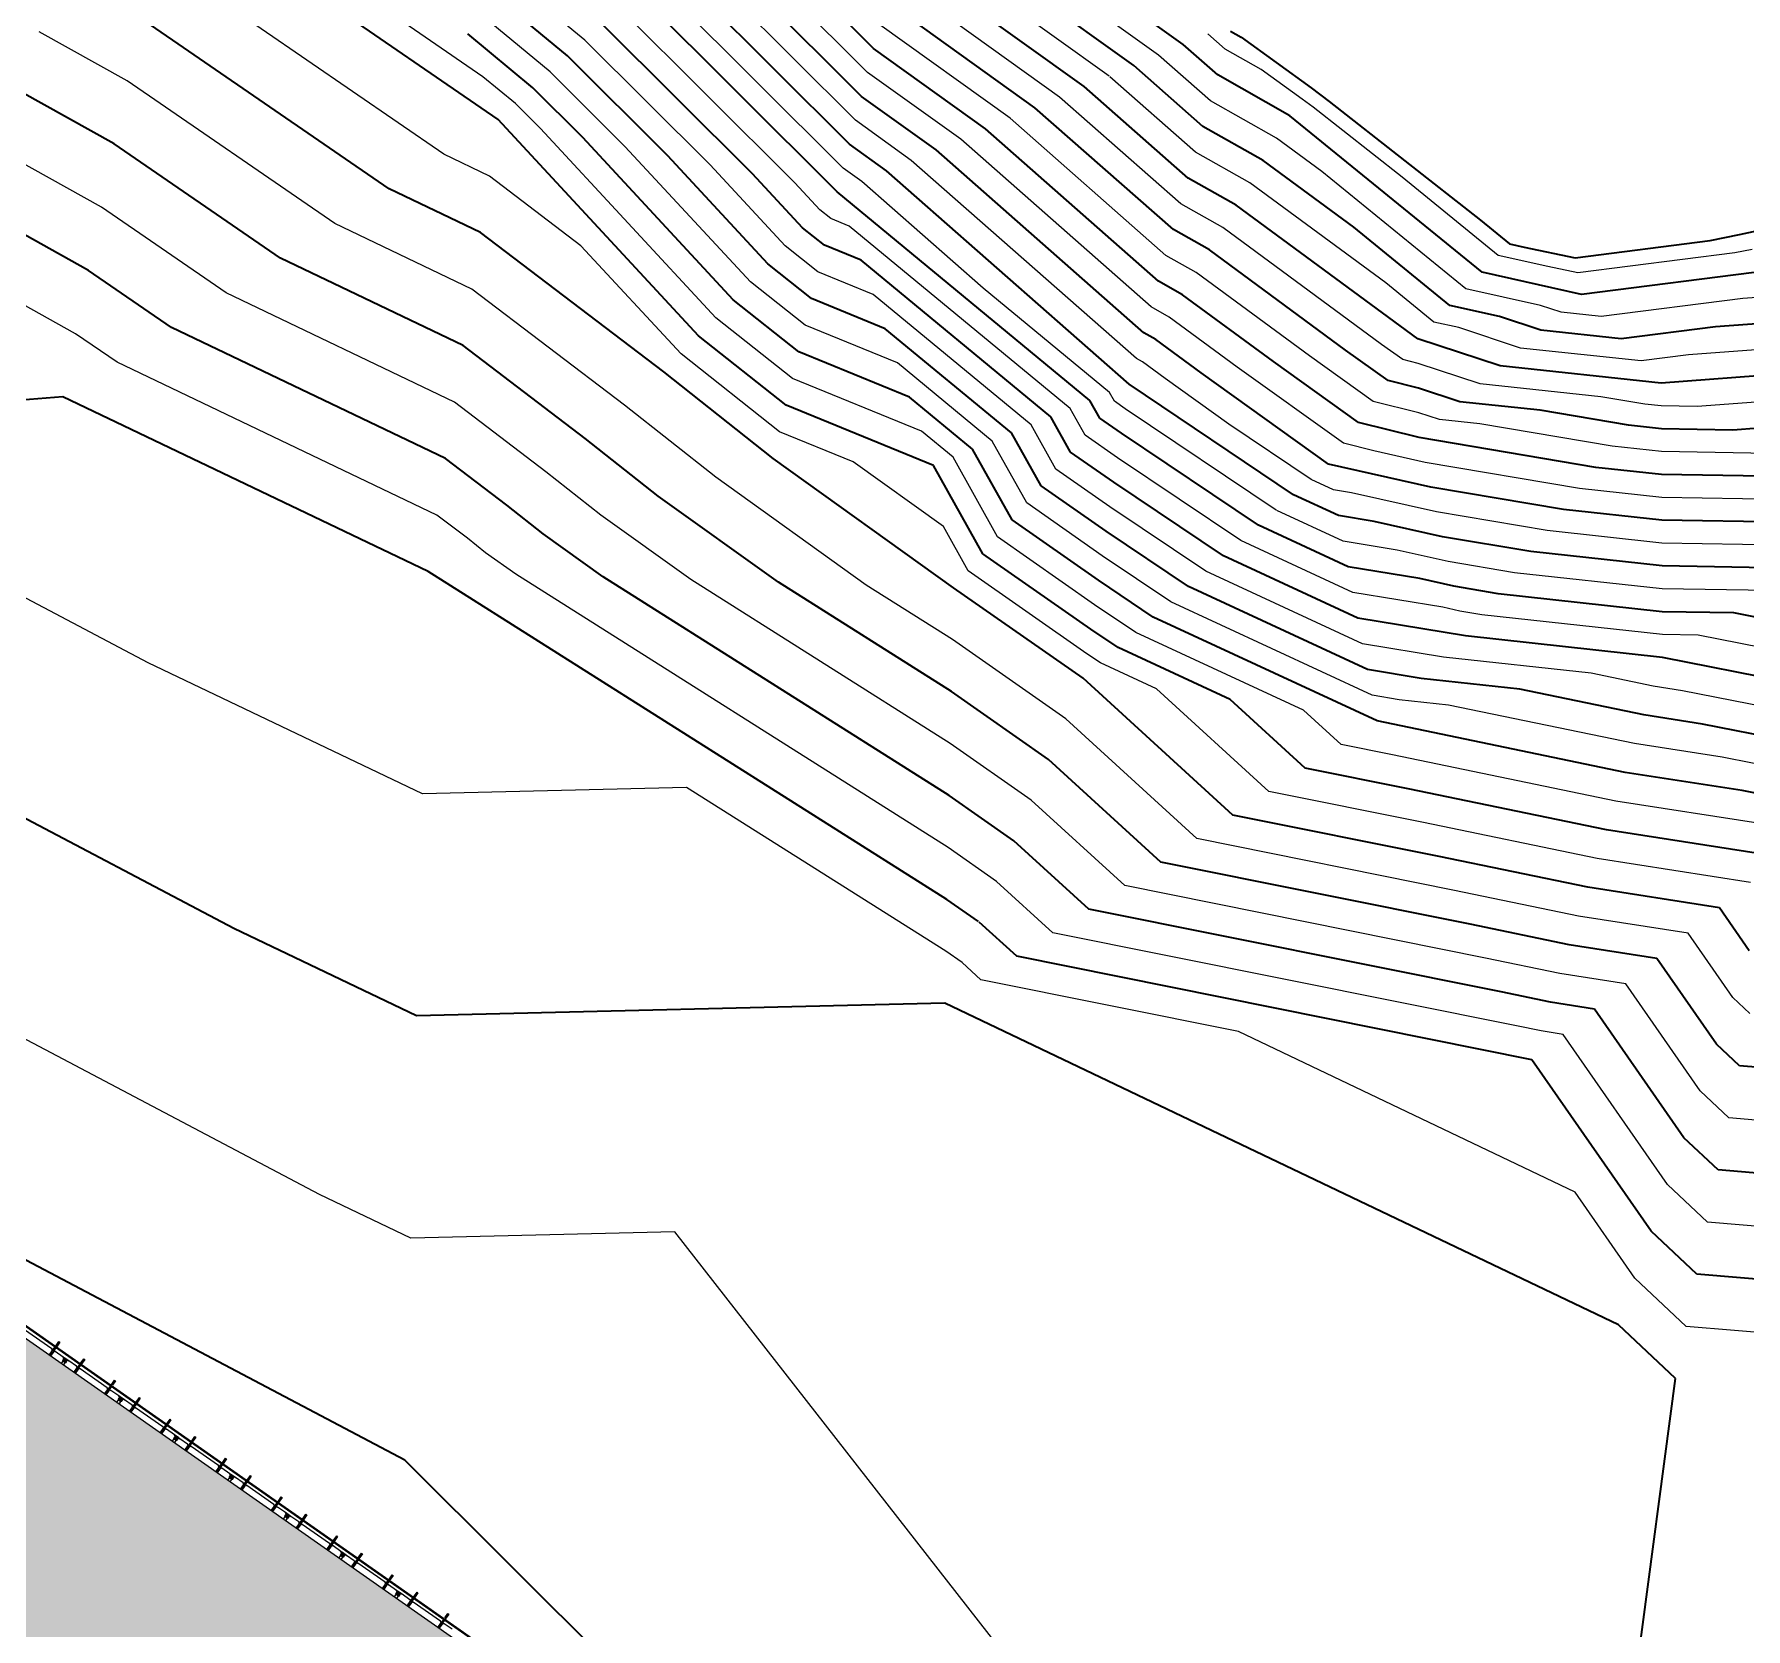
# Model space of a CAD drawing. Header units: millimetres. Extents: x -861324 to 439029, y -308065 to 694685.
# Drawn here: x -352718 to -289359, y 197215 to 256241 of the extents above; entities that cross this region are included whole.
import ezdxf

# ---------------------------------------------------------------- set-up
doc = ezdxf.new("R2010")
doc.units = ezdxf.units.MM
for name, color, linetype, lineweight in [('A-DETL-GENF', 92, 'Continuous', 9), ('A-DETL-THIN', 151, 'Continuous', 9), ('A-GENM', 13, 'Continuous', 9), ('C-TOPO', 7, 'Continuous', 9), ('C-TOPO-MAJR', 7, 'Continuous', 35), ('C-TOPO-MINR', 7, 'Continuous', 9), ('S-BEAM', 12, 'Continuous', 9)]:
    doc.layers.add(name, color=color, linetype=linetype, lineweight=lineweight)

# ---------------------------------------------------------------- blocks, each defined once
blk = doc.blocks.new('Dầm C52 - Dầm C52-V175-BỐ TRÍ BÈ PIN HỒ BẢN MÒNG')
at = {"layer": 'S-BEAM', "color": 7}
for p, q in [((38987, 20), (39347, 20)), ((39421, 20), (39613, 20)), ((39613, 20), (39613, -20)), ((39347, -20), (38987, -20)), ((39613, -20), (39387, -20))]:
    blk.add_line(p, q, dxfattribs=at)
blk = doc.blocks.new('Dầm C52 - Dầm C52-19794-BỐ TRÍ BÈ PIN HỒ BẢN MÒNG')
at = {"layer": 'S-BEAM', "color": 7}
for p, q in [((38987, 20), (39347, 20)), ((39387, 20), (39613, 20)), ((39613, 20), (39613, -20)), ((39347, -20), (38987, -20)), ((39613, -20), (39387, -20))]:
    blk.add_line(p, q, dxfattribs=at)
blk = doc.blocks.new('Dầm C52 - Dầm C52-V176-BỐ TRÍ BÈ PIN HỒ BẢN MÒNG')
at = {"layer": 'S-BEAM', "color": 7}
for p, q in [((38987, 20), (39347, 20)), ((39409, 20), (39613, 20)), ((39613, 20), (39613, -20)), ((39347, -20), (38987, -20)), ((39613, -20), (39387, -20))]:
    blk.add_line(p, q, dxfattribs=at)
blk = doc.blocks.new('Dầm C52 - Dầm C52-V177-BỐ TRÍ BÈ PIN HỒ BẢN MÒNG')
at = {"layer": 'S-BEAM', "color": 7}
for p, q in [((38987, 20), (39347, 20)), ((39396, 20), (39613, 20)), ((39613, 20), (39613, -20)), ((39347, -20), (38987, -20)), ((39613, -20), (39424, -20))]:
    blk.add_line(p, q, dxfattribs=at)
blk = doc.blocks.new('Dai phao do pin - DẢI PHAO ĐỠ PIN-V210-BỐ TRÍ BÈ PIN HỒ BẢN MÒNG')
at = {"layer": 'A-GENM', "color": 7}
for p, q in [((43280, 242), (42050, 242)), ((43280, 242), (43339, 242)), ((43330, 0), (43330, 192)), ((43379, 242), (43440, 242)), ((43390, 192), (43390, 0)), ((43800, 242), (43440, 242)), ((43860, 118), (43860, 182)), ((43952, 118), (43860, 118)), ((43868, 88), (43868, 0)), ((43990, 118), (43898, 118)), ((43982, 0), (43982, 88)), ((43990, 182), (43990, 118)), ((44400, 242), (44050, 242)), ((44400, 242), (44459, 242)), ((44450, 0), (44450, 192)), ((44499, 242), (44560, 242)), ((44510, 192), (44510, 0)), ((45790, 242), (44560, 242)), ((45790, 242), (45849, 242)), ((45840, 0), (45840, 192)), ((45889, 242), (45950, 242)), ((45900, 192), (45900, 0)), ((46310, 242), (45950, 242)), ((46370, 118), (46370, 182)), ((46462, 118), (46370, 118)), ((46378, 88), (46378, 0)), ((46500, 118), (46408, 118)), ((46492, 0), (46492, 88)), ((46500, 182), (46500, 118)), ((46910, 242), (46560, 242)), ((46910, 242), (46969, 242)), ((46960, 0), (46960, 192)), ((47009, 242), (47070, 242)), ((47020, 192), (47020, 0)), ((48300, 242), (47070, 242)), ((48300, 242), (48359, 242)), ((48350, 0), (48350, 192)), ((48399, 242), (48460, 242)), ((48410, 192), (48410, 0)), ((48820, 242), (48460, 242)), ((48880, 118), (48880, 182)), ((48972, 118), (48880, 118)), ((48888, 88), (48888, 0)), ((49010, 118), (48918, 118)), ((49002, 0), (49002, 88)), ((49010, 182), (49010, 118)), ((49420, 242), (49070, 242)), ((49420, 242), (49479, 242)), ((49470, 0), (49470, 192)), ((49519, 242), (49580, 242)), ((49530, 192), (49530, 0)), ((50810, 242), (49580, 242)), ((50810, 242), (50869, 242)), ((50860, 0), (50860, 192)), ((50909, 242), (50970, 242)), ((50920, 192), (50920, 0)), ((51330, 242), (50970, 242)), ((51390, 118), (51390, 182)), ((51482, 118), (51390, 118)), ((51398, 88), (51398, 0)), ((51520, 118), (51428, 118)), ((51512, 0), (51512, 88)), ((51520, 182), (51520, 118)), ((51930, 242), (51580, 242)), ((51930, 242), (51989, 242)), ((51980, 0), (51980, 192)), ((52029, 242), (52090, 242)), ((52040, 192), (52040, 0)), ((53320, 242), (52090, 242)), ((53320, 242), (53379, 242)), ((53370, 0), (53370, 192)), ((53419, 242), (53480, 242)), ((53430, 192), (53430, 0)), ((53840, 242), (53480, 242)), ((53900, 118), (53900, 182)), ((53992, 118), (53900, 118)), ((53908, 88), (53908, 0)), ((54030, 118), (53938, 118)), ((54022, 0), (54022, 88)), ((54030, 182), (54030, 118)), ((54440, 242), (54090, 242)), ((54440, 242), (54499, 242)), ((54490, 0), (54490, 192)), ((54539, 242), (54600, 242)), ((54550, 192), (54550, 0)), ((55830, 242), (54600, 242)), ((55830, 242), (55889, 242)), ((55880, 0), (55880, 192)), ((55929, 242), (55990, 242)), ((55940, 192), (55940, 0)), ((56350, 242), (55990, 242)), ((56410, 118), (56410, 182)), ((56502, 118), (56410, 118)), ((56418, 88), (56418, 0)), ((56540, 118), (56448, 118)), ((56532, 0), (56532, 88)), ((56540, 182), (56540, 118)), ((56950, 242), (56600, 242)), ((56950, 242), (57009, 242)), ((57000, 0), (57000, 192)), ((57049, 242), (57110, 242)), ((57060, 192), (57060, 0)), ((58340, 242), (57110, 242)), ((58340, 242), (58399, 242)), ((58390, 0), (58390, 192)), ((58439, 242), (58500, 242)), ((58450, 192), (58450, 0)), ((58860, 242), (58500, 242)), ((58920, 118), (58920, 182)), ((59012, 118), (58920, 118)), ((58928, 88), (58928, 0)), ((59050, 118), (58958, 118)), ((59042, 0), (59042, 88)), ((59050, 182), (59050, 118)), ((59460, 242), (59110, 242)), ((59460, 242), (59519, 242)), ((59510, 0), (59510, 192)), ((59559, 242), (59620, 242)), ((59570, 192), (59570, 0)), ((60850, 242), (59620, 242)), ((60850, 242), (60909, 242)), ((60900, 0), (60900, 192)), ((60949, 242), (61010, 242)), ((60960, 192), (60960, 0)), ((61370, 242), (61010, 242))]:
    blk.add_line(p, q, dxfattribs=at)
at = {"layer": 'A-GENM', "color": 9}
for p, q in [((43280, 242), (43339, 242)), ((43379, 242), (43440, 242)), ((43800, 242), (43982, 242)), ((43982, 242), (43800, 242)), ((43860, 182), (43860, 118)), ((43860, 118), (43860, 182)), ((43860, 182), (43860, 118)), ((43860, 118), (43952, 118)), ((43952, 118), (43860, 118)), ((43860, 118), (43952, 118)), ((43868, 242), (44050, 242)), ((43868, 116), (43868, 242)), ((43868, 242), (43868, 116)), ((44050, 242), (43868, 242)), ((43898, 118), (43990, 118)), ((43990, 118), (43898, 118)), ((43898, 118), (43990, 118)), ((43982, 242), (43982, 116)), ((43982, 116), (43982, 242)), ((43990, 118), (43990, 182)), ((43990, 182), (43990, 118)), ((43990, 118), (43990, 182)), ((44400, 242), (44459, 242)), ((44499, 242), (44560, 242)), ((45790, 242), (45849, 242)), ((45889, 242), (45950, 242)), ((46310, 242), (46492, 242)), ((46492, 242), (46310, 242)), ((46370, 182), (46370, 118)), ((46370, 118), (46370, 182)), ((46370, 182), (46370, 118)), ((46370, 118), (46462, 118)), ((46462, 118), (46370, 118)), ((46370, 118), (46462, 118)), ((46378, 242), (46560, 242)), ((46378, 116), (46378, 242)), ((46378, 242), (46378, 116)), ((46560, 242), (46378, 242)), ((46408, 118), (46500, 118)), ((46500, 118), (46408, 118)), ((46408, 118), (46500, 118)), ((46492, 242), (46492, 116)), ((46492, 116), (46492, 242)), ((46500, 118), (46500, 182)), ((46500, 182), (46500, 118)), ((46500, 118), (46500, 182)), ((46910, 242), (46969, 242)), ((47009, 242), (47070, 242)), ((48300, 242), (48359, 242)), ((48399, 242), (48460, 242)), ((48820, 242), (49002, 242)), ((49002, 242), (48820, 242)), ((48880, 182), (48880, 118)), ((48880, 118), (48880, 182)), ((48880, 182), (48880, 118)), ((48880, 118), (48972, 118)), ((48972, 118), (48880, 118)), ((48880, 118), (48972, 118)), ((48888, 242), (49070, 242)), ((48888, 116), (48888, 242)), ((48888, 242), (48888, 116)), ((49070, 242), (48888, 242)), ((48918, 118), (49010, 118)), ((49010, 118), (48918, 118)), ((48918, 118), (49010, 118)), ((49002, 242), (49002, 116)), ((49002, 116), (49002, 242)), ((49010, 118), (49010, 182)), ((49010, 182), (49010, 118)), ((49010, 118), (49010, 182)), ((49420, 242), (49479, 242)), ((49519, 242), (49580, 242)), ((50810, 242), (50869, 242)), ((50909, 242), (50970, 242)), ((51330, 242), (51512, 242)), ((51512, 242), (51330, 242)), ((51390, 182), (51390, 118)), ((51390, 118), (51390, 182)), ((51390, 182), (51390, 118)), ((51390, 118), (51482, 118)), ((51482, 118), (51390, 118)), ((51390, 118), (51482, 118)), ((51398, 242), (51580, 242)), ((51398, 116), (51398, 242)), ((51398, 242), (51398, 116)), ((51580, 242), (51398, 242)), ((51428, 118), (51520, 118)), ((51520, 118), (51428, 118)), ((51428, 118), (51520, 118)), ((51512, 242), (51512, 116)), ((51512, 116), (51512, 242)), ((51520, 118), (51520, 182)), ((51520, 182), (51520, 118)), ((51520, 118), (51520, 182)), ((51930, 242), (51989, 242)), ((52029, 242), (52090, 242)), ((53320, 242), (53379, 242)), ((53419, 242), (53480, 242)), ((53840, 242), (54022, 242)), ((54022, 242), (53840, 242)), ((53900, 182), (53900, 118)), ((53900, 118), (53900, 182)), ((53900, 182), (53900, 118)), ((53900, 118), (53992, 118)), ((53992, 118), (53900, 118)), ((53900, 118), (53992, 118)), ((53908, 242), (54090, 242)), ((53908, 116), (53908, 242)), ((53908, 242), (53908, 116)), ((54090, 242), (53908, 242)), ((53938, 118), (54030, 118)), ((54030, 118), (53938, 118)), ((53938, 118), (54030, 118)), ((54022, 242), (54022, 116)), ((54022, 116), (54022, 242)), ((54030, 118), (54030, 182)), ((54030, 182), (54030, 118)), ((54030, 118), (54030, 182)), ((54440, 242), (54499, 242)), ((54539, 242), (54600, 242)), ((55830, 242), (55889, 242)), ((55929, 242), (55990, 242)), ((56350, 242), (56532, 242)), ((56532, 242), (56350, 242)), ((56410, 182), (56410, 118)), ((56410, 118), (56410, 182)), ((56410, 182), (56410, 118)), ((56410, 118), (56502, 118)), ((56502, 118), (56410, 118)), ((56410, 118), (56502, 118)), ((56418, 242), (56600, 242)), ((56418, 116), (56418, 242)), ((56418, 242), (56418, 116)), ((56600, 242), (56418, 242)), ((56448, 118), (56540, 118)), ((56540, 118), (56448, 118)), ((56448, 118), (56540, 118)), ((56532, 242), (56532, 116)), ((56532, 116), (56532, 242)), ((56540, 118), (56540, 182)), ((56540, 182), (56540, 118)), ((56540, 118), (56540, 182)), ((56950, 242), (57009, 242)), ((57049, 242), (57110, 242)), ((58340, 242), (58399, 242)), ((58439, 242), (58500, 242)), ((58860, 242), (59042, 242)), ((59042, 242), (58860, 242)), ((58920, 182), (58920, 118)), ((58920, 118), (58920, 182)), ((58920, 182), (58920, 118)), ((58920, 118), (59012, 118)), ((59012, 118), (58920, 118)), ((58920, 118), (59012, 118)), ((58928, 242), (59110, 242)), ((58928, 116), (58928, 242)), ((58928, 242), (58928, 116)), ((59110, 242), (58928, 242)), ((58958, 118), (59050, 118)), ((59050, 118), (58958, 118)), ((58958, 118), (59050, 118)), ((59042, 242), (59042, 116)), ((59042, 116), (59042, 242)), ((59050, 118), (59050, 182)), ((59050, 182), (59050, 118)), ((59050, 118), (59050, 182)), ((59460, 242), (59519, 242)), ((59559, 242), (59620, 242)), ((60850, 242), (60909, 242)), ((60949, 242), (61010, 242))]:
    blk.add_line(p, q, dxfattribs=at)
at = {"layer": 'A-GENM', "color": 7}
for centre, radius, start, end in [((43280, 192), 50, 360, 90), ((43280, 192), 50, 360, 75), ((43440, 192), 50, 90, 180), ((43440, 192), 50, 90, 165), ((43800, 182), 60, 360, 90), ((43898, 88), 30, 90, 180), ((43952, 88), 30, 360, 90), ((44050, 182), 60, 90, 180), ((44400, 192), 50, 360, 90), ((44400, 192), 50, 360, 75), ((44560, 192), 50, 90, 180), ((44560, 192), 50, 90, 165), ((45790, 192), 50, 360, 90), ((45790, 192), 50, 360, 75), ((45950, 192), 50, 90, 180), ((45950, 192), 50, 90, 165), ((46310, 182), 60, 360, 90), ((46408, 88), 30, 90, 180), ((46462, 88), 30, 360, 90), ((46560, 182), 60, 90, 180), ((46910, 192), 50, 360, 90), ((46910, 192), 50, 360, 75), ((47070, 192), 50, 90, 180), ((47070, 192), 50, 90, 165), ((48300, 192), 50, 360, 90), ((48300, 192), 50, 360, 75), ((48460, 192), 50, 90, 180), ((48460, 192), 50, 90, 165), ((48820, 182), 60, 360, 90), ((48918, 88), 30, 90, 180), ((48972, 88), 30, 360, 90), ((49070, 182), 60, 90, 180), ((49420, 192), 50, 360, 90), ((49420, 192), 50, 360, 75), ((49580, 192), 50, 90, 180), ((49580, 192), 50, 90, 165), ((50810, 192), 50, 360, 90), ((50810, 192), 50, 360, 75), ((50970, 192), 50, 90, 180), ((50970, 192), 50, 90, 165), ((51330, 182), 60, 360, 90), ((51428, 88), 30, 90, 180), ((51482, 88), 30, 360, 90), ((51580, 182), 60, 90, 180), ((51930, 192), 50, 360, 90), ((51930, 192), 50, 360, 75), ((52090, 192), 50, 90, 180), ((52090, 192), 50, 90, 165), ((53320, 192), 50, 360, 90), ((53320, 192), 50, 360, 75), ((53480, 192), 50, 90, 180), ((53480, 192), 50, 90, 165), ((53840, 182), 60, 360, 90), ((53938, 88), 30, 90, 180), ((53992, 88), 30, 360, 90), ((54090, 182), 60, 90, 180), ((54440, 192), 50, 360, 90), ((54440, 192), 50, 360, 75), ((54600, 192), 50, 90, 180), ((54600, 192), 50, 90, 165), ((55830, 192), 50, 360, 90), ((55830, 192), 50, 360, 75), ((55990, 192), 50, 90, 180), ((55990, 192), 50, 90, 165), ((56350, 182), 60, 360, 90), ((56448, 88), 30, 90, 180), ((56502, 88), 30, 360, 90), ((56600, 182), 60, 90, 180), ((56950, 192), 50, 360, 90), ((56950, 192), 50, 360, 75), ((57110, 192), 50, 90, 180), ((57110, 192), 50, 90, 165), ((58340, 192), 50, 360, 90), ((58340, 192), 50, 360, 75), ((58500, 192), 50, 90, 180), ((58500, 192), 50, 90, 159.20388), ((58860, 182), 60, 360, 90), ((58958, 88), 30, 90, 180), ((59012, 88), 30, 360, 90), ((59110, 182), 60, 90, 180), ((59460, 192), 50, 360, 90), ((59460, 192), 50, 360, 75), ((59620, 192), 50, 90, 180), ((59620, 192), 50, 90, 165), ((60850, 192), 50, 360, 90), ((60850, 192), 50, 360, 75), ((61010, 192), 50, 90, 180), ((61010, 192), 50, 90, 165)]:
    blk.add_arc(centre, radius, start, end, dxfattribs=at)
at = {"layer": 'A-GENM', "color": 9}
for centre, radius, start, end in [((43800, 182), 60, 0, 90), ((43800, 182), 60, 360, 90), ((43800, 182), 60, 0, 90), ((43919, 183), 25, 0, 180), ((43919, 183), 25, 360, 180), ((43919, 183), 25, 180, 360), ((43919, 183), 25, 180, 360), ((43921, 183), 25, 360, 180), ((43921, 183), 25, 0, 180), ((43921, 183), 25, 180, 0), ((43921, 183), 25, 180, 360), ((44050, 182), 60, 90, 180), ((44050, 182), 60, 90, 180), ((44050, 182), 60, 90, 180), ((46310, 182), 60, 0, 90), ((46310, 182), 60, 360, 90), ((46310, 182), 60, 0, 90), ((46429, 183), 25, 0, 180), ((46429, 183), 25, 360, 180), ((46429, 183), 25, 180, 360), ((46429, 183), 25, 180, 360), ((46431, 183), 25, 360, 180), ((46431, 183), 25, 0, 180), ((46431, 183), 25, 180, 0), ((46431, 183), 25, 180, 360), ((46560, 182), 60, 90, 180), ((46560, 182), 60, 90, 180), ((46560, 182), 60, 90, 180), ((48820, 182), 60, 0, 90), ((48820, 182), 60, 360, 90), ((48820, 182), 60, 0, 90), ((48939, 183), 25, 0, 180), ((48939, 183), 25, 360, 180), ((48939, 183), 25, 180, 0), ((48939, 183), 25, 180, 360), ((48941, 183), 25, 360, 180), ((48941, 183), 25, 0, 180), ((48941, 183), 25, 180, 0), ((48941, 183), 25, 180, 360), ((49070, 182), 60, 90, 180), ((49070, 182), 60, 90, 180), ((49070, 182), 60, 90, 180), ((51330, 182), 60, 0, 90), ((51330, 182), 60, 360, 90), ((51330, 182), 60, 0, 90), ((51449, 183), 25, 0, 180), ((51449, 183), 25, 360, 180), ((51449, 183), 25, 180, 0), ((51449, 183), 25, 180, 360), ((51451, 183), 25, 360, 180), ((51451, 183), 25, 0, 180), ((51451, 183), 25, 180, 0), ((51451, 183), 25, 180, 360), ((51580, 182), 60, 90, 180), ((51580, 182), 60, 90, 180), ((51580, 182), 60, 90, 180), ((53840, 182), 60, 0, 90), ((53840, 182), 60, 360, 90), ((53840, 182), 60, 0, 90), ((53959, 183), 25, 0, 180), ((53959, 183), 25, 360, 180), ((53959, 183), 25, 180, 0), ((53959, 183), 25, 180, 360), ((53961, 183), 25, 0, 180), ((53961, 183), 25, 0, 180), ((53961, 183), 25, 180, 0), ((53961, 183), 25, 180, 360), ((54090, 182), 60, 90, 180), ((54090, 182), 60, 90, 180), ((54090, 182), 60, 90, 180), ((56350, 182), 60, 0, 90), ((56350, 182), 60, 360, 90), ((56350, 182), 60, 0, 90), ((56469, 183), 25, 0, 180), ((56469, 183), 25, 360, 180), ((56469, 183), 25, 180, 0), ((56469, 183), 25, 180, 360), ((56471, 183), 25, 0, 180), ((56471, 183), 25, 0, 180), ((56471, 183), 25, 180, 0), ((56471, 183), 25, 180, 360), ((56600, 182), 60, 90, 180), ((56600, 182), 60, 90, 180), ((56600, 182), 60, 90, 180), ((58860, 182), 60, 0, 90), ((58860, 182), 60, 360, 90), ((58860, 182), 60, 0, 90), ((58979, 183), 25, 0, 180), ((58979, 183), 25, 360, 180), ((58979, 183), 25, 180, 0), ((58979, 183), 25, 180, 360), ((58981, 183), 25, 0, 180), ((58981, 183), 25, 0, 180), ((58981, 183), 25, 180, 0), ((58981, 183), 25, 180, 360), ((59110, 182), 60, 90, 180), ((59110, 182), 60, 90, 180), ((59110, 182), 60, 90, 180)]:
    blk.add_arc(centre, radius, start, end, dxfattribs=at)
blk = doc.blocks.new('Dầm C52 - Hộp 40x60-V214-BỐ TRÍ BÈ PIN HỒ BẢN MÒNG')
at = {"layer": 'S-BEAM', "color": 7}
for p, q in [((-145891, 20), (145891, 20)), ((145891, -20), (-145891, -20))]:
    blk.add_line(p, q, dxfattribs=at)
blk = doc.blocks.new('HOBANMONG_BEPIN 6_rvt-1-BỐ TRÍ BÈ PIN HỒ BẢN MÒNG')
at = {"layer": 'A-GENM', "lineweight": 9, "rotation": 324.9999999999996}
blk.add_blockref('Dai phao do pin - DẢI PHAO ĐỠ PIN-V210-BỐ TRÍ BÈ PIN HỒ BẢN MÒNG', (-387661, 232199), dxfattribs=at)
at = {"layer": 'S-BEAM', "lineweight": 9}
for name, p, rotation in [('Dầm C52 - Hộp 40x60-V214-BỐ TRÍ BÈ PIN HỒ BẢN MÒNG', (-329777, 192132), 324.9999999999993), ('Dầm C52 - Dầm C52-19794-BỐ TRÍ BÈ PIN HỒ BẢN MÒNG', (-374506, 175393), 54.99999999999903), ('Dầm C52 - Dầm C52-19794-BỐ TRÍ BÈ PIN HỒ BẢN MÒNG', (-373588, 174751), 54.99999999999903), ('Dầm C52 - Dầm C52-V177-BỐ TRÍ BÈ PIN HỒ BẢN MÒNG', (-372450, 173954), 54.99999999999903), ('Dầm C52 - Dầm C52-19794-BỐ TRÍ BÈ PIN HỒ BẢN MÒNG', (-371532, 173311), 54.99999999999903), ('Dầm C52 - Dầm C52-19794-BỐ TRÍ BÈ PIN HỒ BẢN MÒNG', (-370393, 172514), 54.99999999999903), ('Dầm C52 - Dầm C52-19794-BỐ TRÍ BÈ PIN HỒ BẢN MÒNG', (-369476, 171872), 54.99999999999903), ('Dầm C52 - Dầm C52-19794-BỐ TRÍ BÈ PIN HỒ BẢN MÒNG', (-368337, 171074), 54.99999999999903), ('Dầm C52 - Dầm C52-19794-BỐ TRÍ BÈ PIN HỒ BẢN MÒNG', (-367420, 170432), 54.99999999999903), ('Dầm C52 - Dầm C52-V176-BỐ TRÍ BÈ PIN HỒ BẢN MÒNG', (-366281, 169635), 54.99999999999903), ('Dầm C52 - Dầm C52-19794-BỐ TRÍ BÈ PIN HỒ BẢN MÒNG', (-365364, 168992), 54.99999999999903), ('Dầm C52 - Dầm C52-19794-BỐ TRÍ BÈ PIN HỒ BẢN MÒNG', (-364225, 168195), 54.99999999999903), ('Dầm C52 - Dầm C52-19794-BỐ TRÍ BÈ PIN HỒ BẢN MÒNG', (-363308, 167553), 54.99999999999903), ('Dầm C52 - Dầm C52-19794-BỐ TRÍ BÈ PIN HỒ BẢN MÒNG', (-362169, 166755), 54.99999999999903), ('Dầm C52 - Dầm C52-19794-BỐ TRÍ BÈ PIN HỒ BẢN MÒNG', (-361252, 166113), 54.99999999999903), ('Dầm C52 - Dầm C52-V175-BỐ TRÍ BÈ PIN HỒ BẢN MÒNG', (-360113, 165316), 54.99999999999903)]:
    blk.add_blockref(name, p, dxfattribs=dict(at, rotation=rotation))

msp = doc.modelspace()

# ---------------------------------------------------------------- hatches: boundary and pattern name
at = {"layer": 'A-DETL-GENF'}
msp.add_hatch(color=8, dxfattribs=at).paths.add_polyline_path([(-248957, 54506), (-211101, 108570), (-448889, 275071), (-493590, 211231), (-314845, 86073), (-308000, 95848), (-250260, 55418)])

# ---------------------------------------------------------------- linework, layer by layer
at = {"layer": 'A-DETL-THIN'}
msp.add_line((-211101, 108570), (-448889, 275071), dxfattribs=at)
at = {"layer": 'C-TOPO', "lineweight": 35}
for p, q in [((-308439, 256355), (-308038, 256129)), ((-308038, 256129), (-305453, 254263)), ((-305453, 254263), (-304776, 253757)), ((-304776, 253757), (-299177, 249355)), ((-299177, 249355), (-298110, 248487)), ((-289586, 248823), (-288209, 249125)), ((-298110, 248487), (-297559, 248363)), ((-295677, 247970), (-290674, 248605)), ((-290674, 248605), (-289586, 248823)), ((-297559, 248363), (-295677, 247970))]:
    msp.add_line(p, q, dxfattribs=at)
at = {"layer": 'C-TOPO-MAJR'}
for p, q in [((-335545, 253083), (-347854, 261544)), ((-312016, 255082), (-320231, 260971)), ((-332974, 255437), (-337787, 259418)), ((-321645, 255710), (-325343, 259397)), ((-313845, 254302), (-320746, 259249)), ((-322094, 253940), (-327030, 258862)), ((-310186, 255862), (-314294, 258806)), ((-322544, 252171), (-328716, 258327)), ((-322993, 250402), (-330403, 257791)), ((-315675, 253522), (-321196, 257479)), ((-339575, 250516), (-348806, 256862)), ((-326131, 251072), (-331689, 256614)), ((-334260, 254260), (-336666, 256251)), ((-329269, 251742), (-332974, 255437)), ((-317504, 252742), (-321645, 255710)), ((-308905, 254733), (-310186, 255862)), ((-309452, 252825), (-312016, 255082)), ((-306234, 253225), (-308905, 254733)), ((-349758, 252179), (-354088, 254591)), ((-332407, 252413), (-334260, 254260)), ((-310000, 250917), (-313845, 254302)), ((-319334, 251962), (-322094, 253940)), ((-310548, 249009), (-315675, 253522)), ((-328131, 245071), (-335545, 253083)), ((-307227, 251568), (-309452, 252825)), ((-299122, 247438), (-306234, 253225)), ((-343604, 247948), (-349758, 252179)), ((-326846, 246404), (-332407, 252413)), ((-321163, 251182), (-322544, 252171)), ((-311095, 247101), (-317504, 252742)), ((-325562, 247736), (-329269, 251742)), ((-311643, 245193), (-319334, 251962)), ((-303868, 249098), (-307227, 251568)), ((-350710, 247496), (-357205, 251115)), ((-324277, 249069), (-326131, 251072)), ((-312191, 243285), (-321163, 251182)), ((-308220, 249911), (-310000, 250917)), ((-336193, 248900), (-339575, 250516)), ((-313639, 242684), (-322993, 250402)), ((-301502, 244971), (-308220, 249911)), ((-323467, 248429), (-324277, 249069)), ((-309213, 248255), (-310548, 249009)), ((-300312, 246204), (-303868, 249098)), ((-329415, 243738), (-336193, 248900)), ((-322102, 247872), (-323467, 248429)), ((-336841, 244716), (-343604, 247948)), ((-323940, 246456), (-325562, 247736)), ((-315087, 242083), (-322102, 247872)), ((-304174, 244549), (-309213, 248255)), ((-347633, 245381), (-350710, 247496)), ((-310205, 246598), (-311095, 247101)), ((-295445, 246611), (-299122, 247438)), ((-288463, 247498), (-295445, 246611)), ((-306846, 244128), (-310205, 246598)), ((-324414, 244483), (-326846, 246404)), ((-321212, 245342), (-323940, 246456)), ((-298473, 245791), (-300312, 246204)), ((-337488, 240533), (-347633, 245381)), ((-316535, 241483), (-321212, 245342)), ((-296945, 245286), (-298473, 245791)), ((-293967, 244969), (-296945, 245286)), ((-290477, 245412), (-293967, 244969)), ((-287674, 245621), (-290477, 245412)), ((-332322, 241276), (-336841, 244716)), ((-324888, 242510), (-328131, 245071)), ((-311198, 244941), (-311643, 245193)), ((-309519, 243706), (-311198, 244941)), ((-298446, 243962), (-301502, 244971)), ((-320321, 242812), (-324414, 244483)), ((-303701, 241874), (-306846, 244128)), ((-302601, 243422), (-304174, 244549)), ((-292490, 243327), (-298446, 243962)), ((-325362, 240537), (-329415, 243738)), ((-304800, 240326), (-309519, 243706)), ((-301474, 243141), (-302601, 243422)), ((-286885, 243745), (-292490, 243327)), ((-351662, 242814), (-363779, 241894)), ((-338136, 236350), (-351662, 242814)), ((-317982, 240882), (-320321, 242812)), ((-313273, 242029), (-313639, 242684)), ((-306098, 239194), (-312191, 243285)), ((-299947, 242637), (-301474, 243141)), ((-319430, 240282), (-324888, 242510)), ((-314355, 240774), (-315087, 242083)), ((-296969, 242320), (-299947, 242637)), ((-293697, 241768), (-296969, 242320)), ((-315438, 239518), (-316535, 241483)), ((-312474, 241471), (-313273, 242029)), ((-307397, 238062), (-312474, 241471)), ((-301447, 241312), (-303701, 241874)), ((-292482, 241635), (-293697, 241768)), ((-289833, 241590), (-292482, 241635)), ((-286096, 241869), (-289833, 241590)), ((-329620, 239141), (-332322, 241276)), ((-316520, 238263), (-317982, 240882)), ((-312757, 239657), (-314355, 240774)), ((-294905, 240208), (-301447, 241312)), ((-335229, 238813), (-337488, 240533)), ((-318685, 235752), (-325362, 240537)), ((-317602, 237008), (-319430, 240282)), ((-301019, 239476), (-304800, 240326)), ((-292473, 239942), (-294905, 240208)), ((-313040, 237843), (-315438, 239518)), ((-308695, 236930), (-312757, 239657)), ((-287176, 239853), (-292473, 239942)), ((-325168, 235952), (-329620, 239141)), ((-304441, 238425), (-306098, 239194)), ((-296112, 238649), (-301019, 239476)), ((-333878, 237746), (-335229, 238813)), ((-313323, 236030), (-316520, 238263)), ((-303111, 238207), (-304441, 238425)), ((-292465, 238250), (-296112, 238649)), ((-284518, 238116), (-292465, 238250)), ((-331652, 236151), (-333878, 237746)), ((-309994, 235798), (-313040, 237843)), ((-304083, 236523), (-307397, 238062)), ((-300590, 237641), (-303111, 238207)), ((-297319, 237089), (-300590, 237641)), ((-313606, 234216), (-317602, 237008)), ((-292456, 236557), (-297319, 237089)), ((-318931, 224216), (-338136, 236350)), ((-303724, 234622), (-308695, 236930)), ((-301422, 236089), (-304083, 236523)), ((-287159, 236468), (-292456, 236557)), ((-318849, 228061), (-331652, 236151)), ((-318767, 231907), (-325168, 235952)), ((-313889, 232402), (-318685, 235752)), ((-311292, 234666), (-313323, 236030)), ((-303365, 232720), (-309994, 235798)), ((-300162, 235805), (-301422, 236089)), ((-298526, 235529), (-300162, 235805)), ((-292448, 234865), (-298526, 235529)), ((-303007, 230819), (-311292, 234666)), ((-299733, 233970), (-303724, 234622)), ((-289799, 234820), (-292448, 234865)), ((-285686, 234004), (-289799, 234820)), ((-312591, 233534), (-313606, 234216)), ((-292440, 233172), (-299733, 233970)), ((-308448, 231611), (-312591, 233534)), ((-286270, 231947), (-292440, 233172)), ((-345330, 223135), (-364294, 233133)), ((-301370, 232394), (-303365, 232720)), ((-315171, 229394), (-318767, 231907)), ((-308342, 227336), (-313889, 232402)), ((-297723, 231996), (-301370, 232394)), ((-293130, 231045), (-297723, 231996)), ((-305675, 229078), (-308448, 231611)), ((-293821, 228917), (-303007, 230819)), ((-290967, 230707), (-293130, 231045)), ((-286854, 229891), (-290967, 230707)), ((-311010, 225595), (-315171, 229394)), ((-301860, 228311), (-305675, 229078)), ((-289494, 228243), (-293821, 228917)), ((-294511, 226790), (-301860, 228311)), ((-287438, 227834), (-289494, 228243)), ((-316452, 226386), (-318849, 228061)), ((-300713, 225804), (-308342, 227336)), ((-313678, 223853), (-316452, 226386)), ((-288022, 225778), (-294511, 226790)), ((-299567, 223296), (-311010, 225595)), ((-295202, 224662), (-300713, 225804)), ((-290335, 223904), (-295202, 224662)), ((-317762, 223398), (-318931, 224216)), ((-298420, 220788), (-313678, 223853)), ((-289231, 222316), (-290335, 223904)), ((-338567, 219903), (-345330, 223135)), ((-316346, 222112), (-317733, 223378)), ((-295892, 222535), (-299567, 223296)), ((-292648, 222029), (-295892, 222535)), ((-297273, 218280), (-316346, 222112)), ((-290440, 218854), (-292648, 222029)), ((-296583, 220408), (-298420, 220788)), ((-319014, 220370), (-338567, 219903)), ((-294068, 208467), (-319014, 220370)), ((-294960, 220155), (-296583, 220408)), ((-291650, 215391), (-294960, 220155)), ((-289597, 218059), (-290440, 218854)), ((-292859, 211929), (-297273, 218280)), ((-282002, 217423), (-289597, 218059)), ((-338997, 203456), (-366228, 217813)), ((-290385, 214199), (-291650, 215391)), ((-278992, 213246), (-290385, 214199)), ((-291173, 210339), (-292859, 211929)), ((-275983, 209068), (-291173, 210339)), ((-291960, 206480), (-294068, 208467)), ((-294325, 188745), (-291960, 206480)), ((-323011, 187523), (-338997, 203456))]:
    msp.add_line(p, q, dxfattribs=at)
at = {"layer": 'C-TOPO-MINR'}
for p, q in [((-336106, 254667), (-346876, 262071)), ((-332331, 256026), (-338347, 261002)), ((-312931, 254692), (-320522, 260133)), ((-311101, 255472), (-317263, 259889)), ((-337560, 251799), (-348330, 259203)), ((-322319, 253056), (-327873, 258594)), ((-321870, 254825), (-326186, 259130)), ((-322768, 251286), (-329560, 258059)), ((-314760, 253912), (-320971, 258364)), ((-333617, 254849), (-337227, 257834)), ((-324562, 250737), (-331046, 257203)), ((-349282, 254520), (-352530, 256330)), ((-327700, 251407), (-332331, 256026)), ((-316590, 253132), (-321420, 256595)), ((-308631, 255688), (-309272, 256252)), ((-309178, 253779), (-311101, 255472)), ((-307296, 254933), (-308631, 255688)), ((-330838, 252077), (-333617, 254849)), ((-318419, 252352), (-321870, 254825)), ((-305775, 253835), (-307296, 254933)), ((-341589, 249232), (-349282, 254520)), ((-334903, 253672), (-336106, 254667)), ((-309726, 251871), (-312898, 254663)), ((-333976, 252748), (-334903, 253672)), ((-310274, 249963), (-314760, 253912)), ((-306731, 252397), (-309178, 253779)), ((-305377, 253538), (-305775, 253835)), ((-302083, 250948), (-305377, 253538)), ((-350234, 249838), (-355646, 252853)), ((-320249, 251572), (-322319, 253056)), ((-310822, 248055), (-316590, 253132)), ((-327489, 245737), (-333976, 252748)), ((-311369, 246147), (-318419, 252352)), ((-305051, 251161), (-306731, 252397)), ((-335869, 250991), (-337560, 251799)), ((-326204, 247070), (-330838, 252077)), ((-311917, 244239), (-320249, 251572)), ((-307724, 250740), (-309726, 251871)), ((-332480, 248411), (-335869, 250991)), ((-324920, 248403), (-327700, 251407)), ((-322078, 250792), (-322768, 251286)), ((-299717, 246821), (-305051, 251161)), ((-298527, 248055), (-302083, 250948)), ((-323635, 249735), (-324562, 250737)), ((-317592, 246843), (-322078, 250792)), ((-302685, 247034), (-307724, 250740)), ((-345618, 246665), (-350234, 249838)), ((-323230, 249415), (-323635, 249735)), ((-308716, 249083), (-310274, 249963)), ((-336517, 246808), (-341589, 249232)), ((-322548, 249137), (-323230, 249415)), ((-314363, 242384), (-322548, 249137)), ((-302838, 244760), (-308716, 249083)), ((-328773, 244405), (-332480, 248411)), ((-323704, 247442), (-324920, 248403)), ((-309709, 247426), (-310822, 248055)), ((-296688, 247641), (-298527, 248055)), ((-289764, 248149), (-295582, 247410)), ((-289124, 248277), (-289764, 248149)), ((-321657, 246607), (-323704, 247442)), ((-305510, 244338), (-309709, 247426)), ((-295582, 247410), (-296688, 247641)), ((-351186, 245155), (-354434, 246964)), ((-337164, 242625), (-345618, 246665)), ((-330869, 242507), (-336517, 246808)), ((-324177, 245469), (-326204, 247070)), ((-315811, 241783), (-321657, 246607)), ((-312915, 242984), (-317592, 246843)), ((-300907, 245587), (-302685, 247034)), ((-296959, 246201), (-299717, 246821)), ((-288069, 246559), (-289470, 246455)), ((-310702, 245770), (-311369, 246147)), ((-296195, 245949), (-296959, 246201)), ((-294706, 245790), (-296195, 245949)), ((-289470, 246455), (-294706, 245790)), ((-324651, 243496), (-327489, 245737)), ((-320766, 244077), (-324177, 245469)), ((-308182, 243917), (-310702, 245770)), ((-299987, 245381), (-300907, 245587)), ((-297696, 244624), (-299987, 245381)), ((-349648, 244097), (-351186, 245155)), ((-302051, 244197), (-302838, 244760)), ((-293229, 244148), (-297696, 244624)), ((-287280, 244683), (-291483, 244370)), ((-337812, 238442), (-349648, 244097)), ((-325125, 241523), (-328773, 244405)), ((-317259, 241183), (-320766, 244077)), ((-311694, 244113), (-311917, 244239)), ((-310855, 243495), (-311694, 244113)), ((-303151, 242648), (-305510, 244338)), ((-301488, 244056), (-302051, 244197)), ((-299196, 243299), (-301488, 244056)), ((-291483, 244370), (-293229, 244148)), ((-319876, 241547), (-324651, 243496)), ((-308495, 241805), (-310855, 243495)), ((-304250, 241100), (-308182, 243917)), ((-294729, 242824), (-299196, 243299)), ((-312732, 242657), (-312915, 242984)), ((-293094, 242548), (-294729, 242824)), ((-286491, 242807), (-291161, 242459)), ((-333776, 240044), (-337164, 242625)), ((-327491, 239839), (-330869, 242507)), ((-313814, 241401), (-314363, 242384)), ((-312332, 242378), (-312732, 242657)), ((-306748, 238628), (-312332, 242378)), ((-301461, 242227), (-303151, 242648)), ((-300697, 241974), (-301461, 242227)), ((-292486, 242481), (-293094, 242548)), ((-291161, 242459), (-292486, 242481)), ((-322396, 240409), (-325125, 241523)), ((-318706, 240582), (-319876, 241547)), ((-314897, 240146), (-315811, 241783)), ((-312615, 240564), (-313814, 241401)), ((-305449, 239760), (-308495, 241805)), ((-299208, 241816), (-300697, 241974)), ((-294301, 240988), (-299208, 241816)), ((-315979, 238891), (-317259, 241183)), ((-303124, 240819), (-304250, 241100)), ((-301233, 240394), (-303124, 240819)), ((-292477, 240789), (-294301, 240988)), ((-288504, 240722), (-292477, 240789)), ((-319057, 238017), (-322396, 240409)), ((-317061, 237635), (-318706, 240582)), ((-312899, 238750), (-314897, 240146)), ((-308046, 237496), (-312615, 240564)), ((-295508, 239428), (-301233, 240394)), ((-331749, 238443), (-333776, 240044)), ((-321926, 235852), (-327491, 239839)), ((-304621, 239376), (-305449, 239760)), ((-313182, 236936), (-315979, 238891)), ((-303956, 239267), (-304621, 239376)), ((-300804, 238559), (-303956, 239267)), ((-292469, 239096), (-295508, 239428)), ((-285847, 238985), (-292469, 239096)), ((-336682, 237581), (-337812, 238442)), ((-328410, 236051), (-331749, 238443)), ((-309345, 236364), (-312899, 238750)), ((-304262, 237474), (-306717, 238614)), ((-296715, 237869), (-300804, 238559)), ((-348496, 232974), (-357978, 237973)), ((-318143, 236380), (-319057, 238017)), ((-313465, 235123), (-317061, 237635)), ((-292461, 237403), (-296715, 237869)), ((-336007, 237048), (-336682, 237581)), ((-334894, 236250), (-336007, 237048)), ((-303903, 235573), (-308046, 237496)), ((-302267, 237148), (-304262, 237474)), ((-300376, 236723), (-302267, 237148)), ((-285838, 237292), (-292461, 237403)), ((-313748, 233309), (-318143, 236380)), ((-310643, 235232), (-313182, 236936)), ((-303545, 233671), (-309345, 236364)), ((-297923, 236309), (-300376, 236723)), ((-318890, 226139), (-334894, 236250)), ((-318808, 229984), (-328410, 236051)), ((-318726, 233830), (-321926, 235852)), ((-292452, 235711), (-297923, 236309)), ((-288479, 235644), (-292452, 235711)), ((-311942, 234100), (-313465, 235123)), ((-303186, 231770), (-310643, 235232)), ((-300578, 235029), (-303903, 235573)), ((-299948, 234887), (-300578, 235029)), ((-299130, 234749), (-299948, 234887)), ((-292444, 234018), (-299130, 234749)), ((-314530, 230898), (-318726, 233830)), ((-305728, 231215), (-311942, 234100)), ((-291119, 233996), (-292444, 234018)), ((-285978, 232975), (-291119, 233996)), ((-313240, 232968), (-313748, 233309)), ((-300552, 233182), (-303545, 233671)), ((-295081, 232584), (-300552, 233182)), ((-338351, 228126), (-348496, 232974)), ((-311169, 232006), (-313240, 232968)), ((-292785, 232108), (-295081, 232584)), ((-307009, 228207), (-311169, 232006)), ((-291703, 231940), (-292785, 232108)), ((-286562, 230919), (-291703, 231940)), ((-302188, 231607), (-303186, 231770)), ((-300365, 231407), (-302188, 231607)), ((-293475, 229981), (-300365, 231407)), ((-309676, 226465), (-314530, 230898)), ((-304341, 229948), (-305728, 231215)), ((-315811, 227890), (-318808, 229984)), ((-302433, 229565), (-304341, 229948)), ((-294166, 227854), (-302433, 229565)), ((-290231, 229475), (-293475, 229981)), ((-287146, 228863), (-290231, 229475)), ((-342163, 213295), (-370610, 228293)), ((-328575, 228360), (-338351, 228126)), ((-318973, 222293), (-328575, 228360)), ((-301287, 227057), (-307009, 228207)), ((-312344, 224724), (-315811, 227890)), ((-288758, 227010), (-294166, 227854)), ((-294856, 225726), (-301287, 227057)), ((-300140, 224550), (-309676, 226465)), ((-317092, 224882), (-318890, 226139)), ((-289178, 224841), (-294856, 225726)), ((-315012, 222983), (-317092, 224882)), ((-298993, 222042), (-312344, 224724)), ((-295547, 223599), (-300140, 224550)), ((-291491, 222966), (-295547, 223599)), ((-297847, 219534), (-315012, 222983)), ((-289836, 220585), (-291491, 222966)), ((-318373, 221874), (-318973, 222293)), ((-317680, 221241), (-318373, 221874)), ((-296237, 221471), (-298993, 222042)), ((-308143, 219325), (-317680, 221241)), ((-293804, 221092), (-296237, 221471)), ((-291045, 217123), (-293804, 221092)), ((-289203, 219989), (-289836, 220585)), ((-295671, 213374), (-308143, 219325)), ((-296928, 219344), (-297847, 219534)), ((-296117, 219218), (-296928, 219344)), ((-292254, 213660), (-296117, 219218)), ((-289991, 216129), (-291045, 217123)), ((-280497, 215335), (-289991, 216129)), ((-290779, 212269), (-292254, 213660)), ((-338782, 211679), (-342163, 213295)), ((-293464, 210198), (-295671, 213374)), ((-277487, 211157), (-290779, 212269)), ((-329005, 211913), (-338782, 211679)), ((-316661, 196100), (-329005, 211913)), ((-291567, 208409), (-293464, 210198)), ((-283971, 207774), (-291567, 208409))]:
    msp.add_line(p, q, dxfattribs=at)

# ---------------------------------------------------------------- block references
at = {"lineweight": 5}
msp.add_blockref('HOBANMONG_BEPIN 6_rvt-1-BỐ TRÍ BÈ PIN HỒ BẢN MÒNG', (0, 0), dxfattribs=at)

doc.saveas('drawing.dxf')
